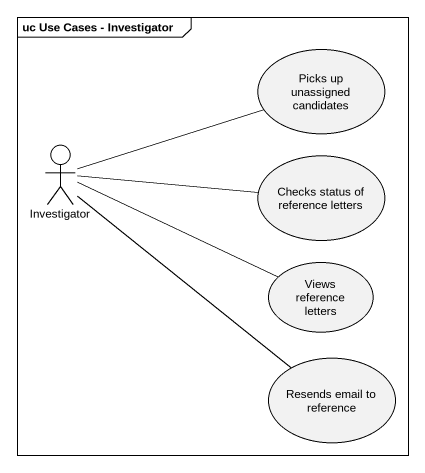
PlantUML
@startuml
mainframe uc Use Cases - Investigator
usecase "Picks up unassigned candidates" as Picks_up_unassigned
actor Investigator
usecase "Checks status of reference letters" as Checks_status_of_reference
usecase "Views reference letters" as Views_reference_letters
usecase "Resends email to reference" as Resends_email_to_reference
Investigator -right- Picks_up_unassigned
Investigator -right- Checks_status_of_reference
Investigator -right- Views_reference_letters
Investigator -- Resends_email_to_reference
@enduml
